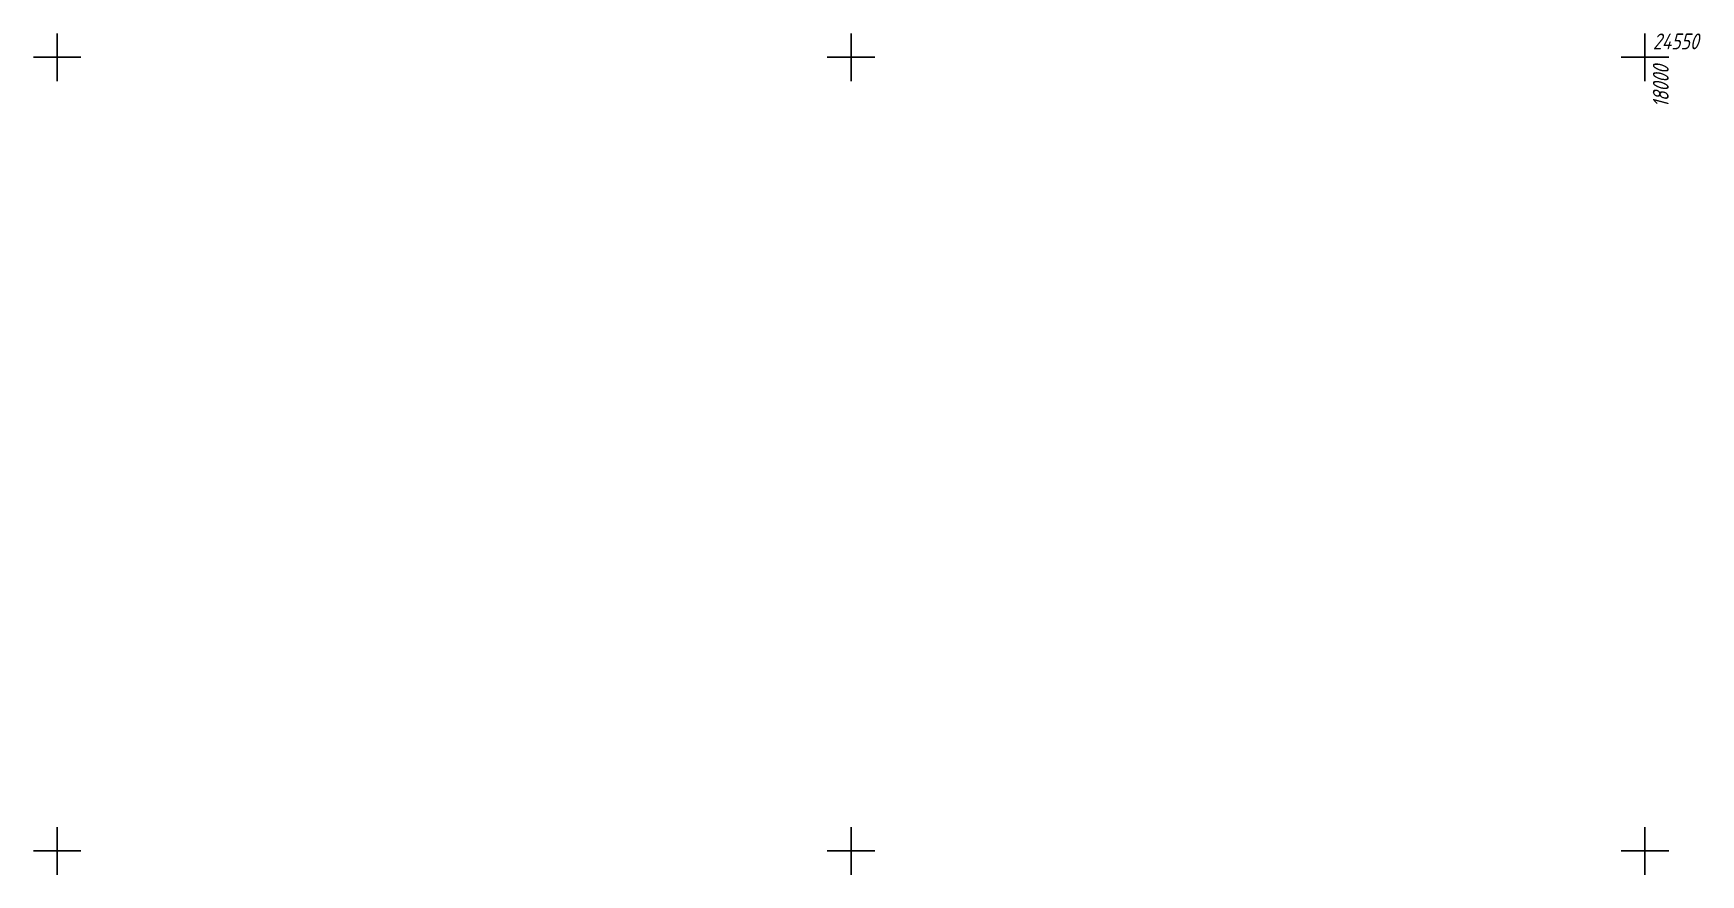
# Model space of a CAD drawing. Header units: metres. Extents: x 2491 to 4492, y 1184 to 2058.
# Drawn here: x 2490.5 to 2595.5, y 1504.8 to 1557.8 of the extents above; entities that cross this region are included whole.
import ezdxf
from ezdxf.enums import TextEntityAlignment as Align

# ---------------------------------------------------------------- set-up
doc = ezdxf.new("R2010")
doc.units = ezdxf.units.M
doc.layers.add('02_Сетка', color=7, linetype='Continuous', transparency=0.6)
doc.layers.add('Сетка', color=7, linetype='Continuous')
doc.styles.get("Standard").update_dxf_attribs({"font": 'GOST_0.TTF'})

# ---------------------------------------------------------------- blocks, each defined once
blk = doc.blocks.new('g5_012')
at = {"color": 92}
for points in [[(0, -1.5), (0, 1.5)], [(-1.5, 0), (1.5, 0)]]:
    blk.add_lwpolyline(points, dxfattribs=at)

msp = doc.modelspace()

# ---------------------------------------------------------------- block references
at = {"layer": '02_Сетка', "color": 92, "linetype": 'Continuous', "lineweight": 15, "ltscale": 0.5}
for p in [(2492.03, 1556.26), (2542.03, 1556.26), (2592.03, 1556.26), (2492.03, 1506.26), (2542.03, 1506.26), (2592.03, 1506.26)]:
    msp.add_blockref('g5_012', p, dxfattribs=at)

# ---------------------------------------------------------------- texts
at = {"layer": 'Сетка', "color": 3, "oblique": 15}
msp.add_text('24550', height=1, dxfattribs=at).set_placement((2592.53, 1556.76))
msp.add_text('18000', height=1, rotation=90, dxfattribs=at).set_placement((2592.53, 1555.76), align=Align.TOP_RIGHT)

doc.saveas('drawing.dxf')
